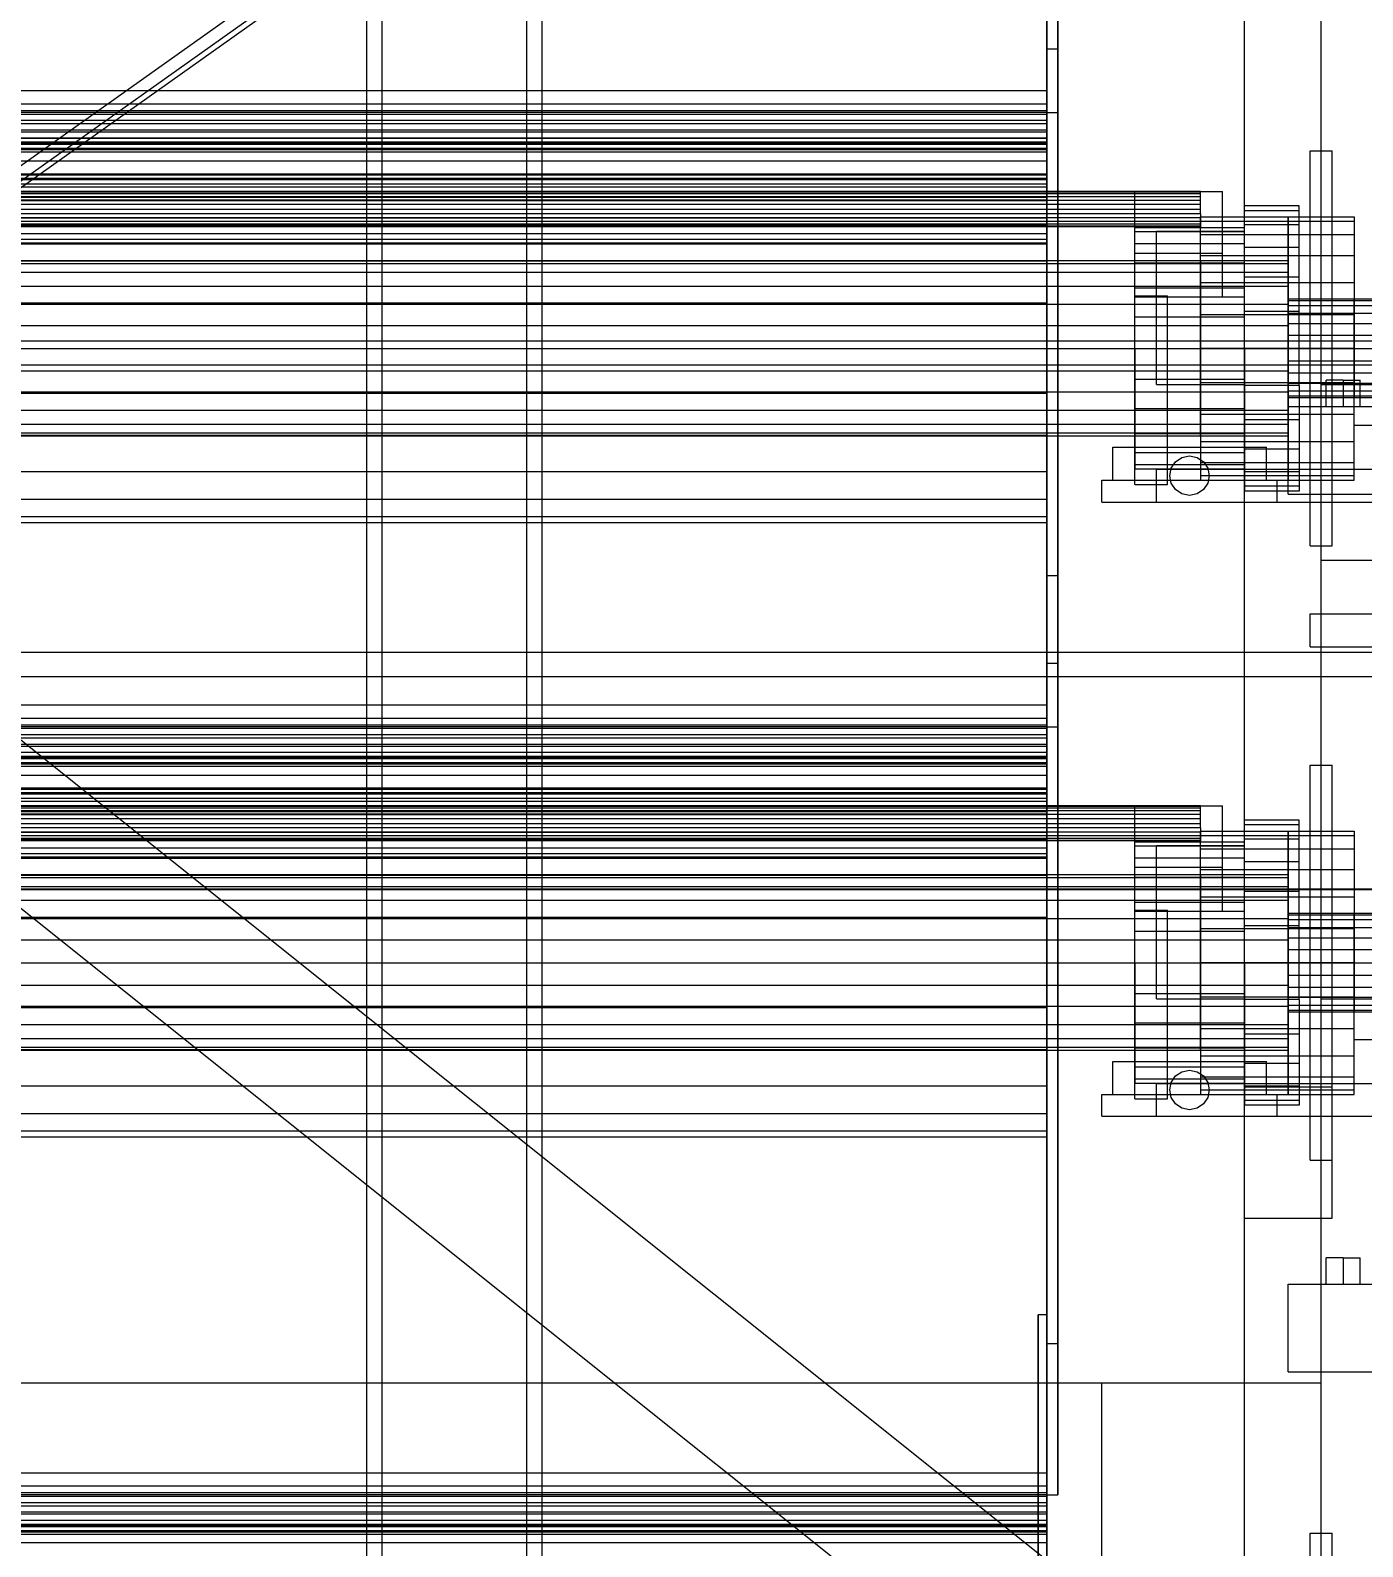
# Model space of a CAD drawing. Header units: millimetres. Extents: x -2500 to 58855, y -53268 to 6837.
# Drawn here: x 787 to 1394, y -34900 to -34208 of the extents above; entities that cross this region are included whole.
import ezdxf

# ---------------------------------------------------------------- set-up
doc = ezdxf.new("R2010")
doc.units = ezdxf.units.MM
for name, color, linetype, lineweight in [('COTAS_O', 1, 'Continuous', 0), ('COTAS_R', 1, 'Continuous', 0), ('frontal_C01', 7, 'Continuous', 0), ('frontal_secador', 7, 'Continuous', 0), ('frontal_tolva', 7, 'Continuous', 0)]:
    doc.layers.add(name, color=color, linetype=linetype, lineweight=lineweight)
doc.dimstyles.new('R19_100', dxfattribs={"dimtxt": 250, "dimasz": 150, "dimexe": 150, "dimexo": 80, "dimgap": 100, "dimtad": 1, "dimtih": 1, "dimtoh": 1, "dimdsep": 46, "dimcen": 0.09, "dimadec": 0, "dimazin": 0, "dimtfac": 1, "dimtdec": 4, "dimtofl": 0, "dimtmove": 0, "dimatfit": 3, "dimfxl": 1, "dimtolj": 1, "dimtzin": 0, "dimarcsym": 0})

# ---------------------------------------------------------------- blocks, each defined once
blk = doc.blocks.new('*D37')
at = {"layer": 'COTAS_R', "color": 0, "lineweight": -2, "transparency": 16777216}
for p, q in [((-1750, -35420), (-1750, -34450)), ((2600, -35420), (2600, -34450)), ((-1600, -34600), (2450, -34600))]:
    blk.add_line(p, q, dxfattribs=at)
at = {"layer": 'COTAS_R', "color": 0, "transparency": 16777216}
for points in [[(-1600, -34575), (-1600, -34625), (-1750, -34600)], [(2450, -34575), (2450, -34625), (2600, -34600)]]:
    blk.add_solid(points, dxfattribs=at)
at = {"layer": 'Defpoints', "color": 0, "transparency": 16777216}
for p in [(2600, -34600), (-1750, -35500), (2600, -35500)]:
    blk.add_point(p, dxfattribs=at)
blk = doc.blocks.new('*D39')
at = {"layer": 'COTAS_O', "color": 0, "lineweight": -2, "transparency": 16777216}
for p, q in [((-1725, -34320), (-1725, -33550)), ((1725, -34320), (1725, -33550)), ((-1575, -33700), (1575, -33700))]:
    blk.add_line(p, q, dxfattribs=at)
at = {"layer": 'COTAS_O', "color": 0, "transparency": 16777216}
for points in [[(-1575, -33675), (-1575, -33725), (-1725, -33700)], [(1575, -33675), (1575, -33725), (1725, -33700)]]:
    blk.add_solid(points, dxfattribs=at)
at = {"layer": 'Defpoints', "color": 0, "transparency": 16777216}
for p in [(1725, -33700), (-1725, -34400), (1725, -34400)]:
    blk.add_point(p, dxfattribs=at)

msp = doc.modelspace()

# ---------------------------------------------------------------- linework, layer by layer
at = {"layer": 'frontal_C01'}
for p, q in [((940, -35975), (940, -33288.062)), ((947, -35975), (947, -33288.062)), ((1013, -35975), (1013, -33288.062)), ((1020, -35975), (1020, -33288.062))]:
    msp.add_line(p, q, dxfattribs=at)
at = {"layer": 'frontal_secador'}
for p, q in [((1375, -35335), (1375, -33065)), ((1375, -34825), (1375, -33065)), ((1375, -34650), (1375, -33065)), ((1340, -35350), (1340, -33100)), ((1250, -34236), (1250, -33996)), ((1250, -34242), (1250, -34002)), ((1250, -34006), (1250, -34246)), ((1255, -34246), (1255, -34006)), ((1250, -34246), (1250, -34177)), ((1255, -34177), (1255, -34246)), ((1250, -34457), (1250, -34217)), ((1250, -34217), (1250, -34286)), ((1250, -34217), (1255, -34217)), ((1255, -34217), (1255, -34457)), ((1255, -34286), (1255, -34217)), ((-1250, -34236), (1250, -34236)), ((1250, -34236), (1250, -34242)), ((-1250, -34242), (1250, -34242)), ((-1250, -34245), (1250, -34245)), ((1250, -34246), (-1250, -34246)), ((-1250, -34246.659), (1250, -34246.659)), ((1250, -34242), (1250, -34246)), ((1250, -34246.659), (1250, -34242)), ((1250, -34242), (1250, -34245)), ((1250, -34245), (1250, -34249.659)), ((1250, -34246), (1255, -34246)), ((1250, -34246.659), (1250, -34249.659)), ((1250, -34251), (1250, -34246.659)), ((1250, -34249.659), (-1250, -34249.659)), ((-1250, -34251), (1250, -34251)), ((1250, -34254), (-1250, -34254)), ((-1250, -34254.728), (1250, -34254.728)), ((1250, -34249.659), (1250, -34254)), ((1250, -34251), (1250, -34254)), ((1250, -34254.728), (1250, -34251)), ((1250, -34254), (1250, -34257.728)), ((1250, -34254.728), (1250, -34257.728)), ((1250, -34257.588), (1250, -34254.728)), ((-1250, -34257.588), (1250, -34257.588)), ((1250, -34257.728), (-1250, -34257.728)), ((-1250, -34259.387), (1250, -34259.387)), ((-1250, -34260), (1250, -34260)), ((1250, -34260.588), (-1250, -34260.588)), ((1250, -34257.588), (1250, -34260.588)), ((1250, -34259.387), (1250, -34257.588)), ((1250, -34257.728), (1250, -34260.588)), ((1250, -34259.387), (1250, -34262.387)), ((1250, -34260), (1250, -34259.387)), ((1250, -34260), (1250, -34263)), ((1250, -34260.588), (1250, -34262.387)), ((1250, -34262.387), (-1250, -34262.387)), ((1250, -34263), (-1250, -34263)), ((1250, -34264), (-1250, -34264)), ((-1250, -34268), (1250, -34268)), ((1250, -34262.387), (1250, -34263)), ((1250, -34276), (1250, -34264)), ((1250, -34264), (1250, -34268)), ((1250, -34268), (1250, -34280)), ((1370, -34263.5), (1380, -34263.5)), ((1370, -34443.5), (1370, -34263.5)), ((1380, -34443.5), (1380, -34263.5)), ((1250, -34274), (-1250, -34274)), ((1250, -34274.545), (-1250, -34274.545)), ((1250, -34276.709), (1250, -34274)), ((1250, -34274.545), (1250, -34274)), ((1250, -34276.144), (1250, -34274.545)), ((1320, -34282), (-1320, -34282)), ((1320, -34282.273), (-1320, -34282.273)), ((1250, -34276), (-1250, -34276)), ((1250, -34276.144), (-1250, -34276.144)), ((1250, -34276.709), (-1250, -34276.709)), ((1250, -34278.686), (-1250, -34278.686)), ((1250, -34280), (-1250, -34280)), ((1250, -34282), (-1250, -34282)), ((1250, -34516), (1250, -34276)), ((1250, -34276), (1250, -34282)), ((1250, -34276), (1250, -34280)), ((1250, -34278.686), (1250, -34276.144)), ((1250, -34284.651), (1250, -34276.709)), ((1250, -34282), (1250, -34278.686)), ((1250, -34285.859), (1250, -34282)), ((1250, -34522), (1250, -34282)), ((1250, -34282), (1250, -34286)), ((1290, -34282), (1330, -34282)), ((1290, -34310), (1290, -34282)), ((1320, -34282.273), (1320, -34282)), ((1320, -34283.072), (1320, -34282.273)), ((1330, -34310), (1330, -34282)), ((1320, -34283.072), (-1320, -34283.072)), ((1320, -34284.343), (-1320, -34284.343)), ((1320, -34286), (-1320, -34286)), ((1320, -34287.929), (-1320, -34287.929)), ((1250, -34284.651), (-1250, -34284.651)), ((1250, -34285.859), (-1250, -34285.859)), ((-1250, -34286), (1250, -34286)), ((1250, -34297.285), (1250, -34284.651)), ((1250, -34290), (1250, -34285.859)), ((1250, -34286), (1250, -34526)), ((1255, -34286), (1250, -34286)), ((1255, -34526), (1255, -34286)), ((1320, -34284.343), (1320, -34283.072)), ((1320, -34286), (1320, -34284.343)), ((1320, -34287.929), (1320, -34286)), ((1320, -34290), (1320, -34287.929)), ((1340, -34290.715), (1340, -34288.5)), ((1365, -34288.5), (1340, -34288.5)), ((1365, -34290.715), (1365, -34288.5)), ((-1320, -34290), (1320, -34290)), ((1320, -34292.071), (-1320, -34292.071)), ((1320, -34294), (-1320, -34294)), ((1320, -34295.657), (-1320, -34295.657)), ((-1250, -34290), (1250, -34290)), ((1250, -34294.141), (-1250, -34294.141)), ((1250, -34294.141), (1250, -34290)), ((1250, -34294.141), (1250, -34298)), ((1320, -34292.071), (1320, -34290)), ((1320, -34292.071), (1320, -34294)), ((1320, -34295.544), (1320, -34293.5)), ((1320, -34293.5), (1360, -34293.5)), ((1320, -34313.5), (1320, -34293.5)), ((1320, -34294), (1320, -34295.657)), ((1320, -34301.538), (1320, -34295.544)), ((1320, -34295.544), (1360, -34295.544)), ((1320, -34314.863), (1320, -34295.544)), ((1320, -34295.657), (1320, -34296.928)), ((1340, -34297.208), (1340, -34290.715)), ((1365, -34290.715), (1340, -34290.715)), ((1360, -34293.5), (1360, -34295.544)), ((1360, -34293.5), (1360, -34313.5)), ((1360, -34293.5), (1390, -34293.5)), ((1360, -34331), (1360, -34293.5)), ((1360, -34295.544), (1360, -34301.538)), ((1360, -34295.544), (1360, -34314.863)), ((1360, -34295.544), (1390, -34295.544)), ((1360, -34331.767), (1360, -34295.544)), ((1365, -34297.208), (1365, -34290.715)), ((1390, -34293.5), (1390, -34295.544)), ((1390, -34293.5), (1390, -34331)), ((1390, -34295.544), (1390, -34301.538)), ((1390, -34295.544), (1390, -34331.767)), ((1320, -34296.928), (-1320, -34296.928)), ((1320, -34297.727), (-1320, -34297.727)), ((1320, -34298), (-1320, -34298)), ((1250, -34297.285), (-1250, -34297.285)), ((1250, -34298), (-1250, -34298)), ((1250, -34301.314), (-1250, -34301.314)), ((1250, -34313.75), (1250, -34297.285)), ((1250, -34298), (1250, -34301.314)), ((1250, -34301.314), (1250, -34303.856)), ((1290, -34300.374), (1290, -34298.5)), ((1340, -34298.5), (1290, -34298.5)), ((1290, -34305.869), (1290, -34300.374)), ((1340, -34300.374), (1290, -34300.374)), ((1300, -34300), (1340, -34300)), ((1300, -34330), (1300, -34300)), ((1320, -34296.928), (1320, -34297.727)), ((1320, -34297.727), (1320, -34298)), ((1320, -34311.074), (1320, -34301.538)), ((1320, -34301.538), (1360, -34301.538)), ((1320, -34318.859), (1320, -34301.538)), ((1340, -34307.538), (1340, -34297.208)), ((1365, -34297.208), (1340, -34297.208)), ((1340, -34300.374), (1340, -34298.5)), ((1340, -34330), (1340, -34300)), ((1340, -34305.869), (1340, -34300.374)), ((1360, -34301.538), (1360, -34311.074)), ((1360, -34301.538), (1360, -34318.859)), ((1360, -34301.538), (1390, -34301.538)), ((1360, -34334.014), (1360, -34301.538)), ((1365, -34307.538), (1365, -34297.208)), ((1390, -34301.538), (1390, -34311.074)), ((1390, -34301.538), (1390, -34334.014)), ((1250, -34303.856), (-1250, -34303.856)), ((1250, -34305.455), (-1250, -34305.455)), ((1250, -34306), (-1250, -34306)), ((1250, -34303.856), (1250, -34305.455)), ((1250, -34305.455), (1250, -34306)), ((1290, -34314.609), (1290, -34305.869)), ((1340, -34305.869), (1290, -34305.869)), ((1290, -34310), (1330, -34310)), ((1290, -34330), (1290, -34310)), ((1330, -34330), (1330, -34310)), ((1340, -34314.609), (1340, -34305.869)), ((1340, -34321), (1340, -34307.538)), ((1365, -34307.538), (1340, -34307.538)), ((1365, -34321), (1365, -34307.538)), ((1360, -34313.5), (-1360, -34313.5)), ((1360, -34314.863), (-1360, -34314.863)), ((1250, -34313.75), (-1250, -34313.75)), ((1250, -34332.924), (1250, -34313.75)), ((1290, -34326), (1290, -34314.609)), ((1340, -34314.609), (1290, -34314.609)), ((1320, -34323.5), (1320, -34311.074)), ((1320, -34311.074), (1360, -34311.074)), ((1320, -34325.216), (1320, -34311.074)), ((1320, -34313.5), (1320, -34314.863)), ((1360, -34313.5), (1320, -34313.5)), ((1320, -34314.863), (1320, -34318.859)), ((1360, -34314.863), (1320, -34314.863)), ((1340, -34326), (1340, -34314.609)), ((1360, -34311.074), (1360, -34323.5)), ((1360, -34311.074), (1360, -34325.216)), ((1360, -34311.074), (1390, -34311.074)), ((1360, -34337.59), (1360, -34311.074)), ((1360, -34314.863), (1360, -34313.5)), ((1360, -34318.859), (1360, -34314.863)), ((1390, -34311.074), (1390, -34323.5)), ((1390, -34311.074), (1390, -34337.59)), ((1360, -34318.859), (-1360, -34318.859)), ((1320, -34318.859), (1320, -34325.216)), ((1360, -34318.859), (1320, -34318.859)), ((1320, -34337.971), (1320, -34323.5)), ((1320, -34323.5), (1360, -34323.5)), ((1320, -34333.5), (1320, -34323.5)), ((1340, -34336.677), (1340, -34321)), ((1365, -34321), (1340, -34321)), ((1360, -34325.216), (1360, -34318.859)), ((1360, -34323.5), (1360, -34337.971)), ((1360, -34323.5), (1360, -34333.5)), ((1360, -34323.5), (1390, -34323.5)), ((1360, -34342.25), (1360, -34323.5)), ((1365, -34336.677), (1365, -34321)), ((1390, -34323.5), (1390, -34337.971)), ((1390, -34323.5), (1390, -34342.25)), ((1360, -34325.216), (-1360, -34325.216)), ((1290, -34339.265), (1290, -34326)), ((1340, -34326), (1290, -34326)), ((1290, -34329.5), (1305, -34329.5)), ((1290, -34415.5), (1290, -34329.5)), ((1290, -34330), (1330, -34330)), ((1300, -34330), (1340, -34330)), ((1300, -34370), (1300, -34330)), ((1305, -34415.5), (1305, -34329.5)), ((1320, -34325.216), (1320, -34333.5)), ((1360, -34325.216), (1320, -34325.216)), ((1340, -34339.265), (1340, -34326)), ((1340, -34370), (1340, -34330)), ((1360, -34333.5), (1360, -34325.216)), ((1360, -34333.5), (-1360, -34333.5)), ((1250, -34332.924), (-1250, -34332.924)), ((1250, -34353.5), (1250, -34332.924)), ((1320, -34333.5), (1320, -34343.147)), ((1360, -34333.5), (1320, -34333.5)), ((1340, -34353.5), (1340, -34336.677)), ((1365, -34336.677), (1340, -34336.677)), ((1360, -34331.767), (1360, -34331)), ((1620, -34331), (1360, -34331)), ((1390, -34331), (1360, -34331)), ((1360, -34334.014), (1360, -34331.767)), ((1620, -34331.767), (1360, -34331.767)), ((1390, -34331.767), (1360, -34331.767)), ((1360, -34343.147), (1360, -34333.5)), ((1360, -34337.59), (1360, -34334.014)), ((1620, -34334.014), (1360, -34334.014)), ((1390, -34334.014), (1360, -34334.014)), ((1360, -34342.25), (1360, -34337.59)), ((1620, -34337.59), (1360, -34337.59)), ((1390, -34337.59), (1360, -34337.59)), ((1365, -34353.5), (1365, -34336.677)), ((1390, -34331.767), (1390, -34331)), ((1390, -34334.014), (1390, -34331.767)), ((1390, -34337.59), (1390, -34334.014)), ((1390, -34342.25), (1390, -34337.59)), ((1360, -34343.147), (-1360, -34343.147)), ((1290, -34353.5), (1290, -34339.265)), ((1340, -34339.265), (1290, -34339.265)), ((1320, -34353.5), (1320, -34337.971)), ((1320, -34337.971), (1360, -34337.971)), ((1320, -34343.147), (1320, -34337.971)), ((1320, -34343.147), (1320, -34353.5)), ((1360, -34343.147), (1320, -34343.147)), ((1340, -34353.5), (1340, -34339.265)), ((1360, -34337.971), (1360, -34353.5)), ((1360, -34337.971), (1360, -34343.147)), ((1360, -34337.971), (1390, -34337.971)), ((1360, -34347.677), (1360, -34337.971)), ((1360, -34347.677), (1360, -34342.25)), ((1620, -34342.25), (1360, -34342.25)), ((1390, -34342.25), (1360, -34342.25)), ((1360, -34353.5), (1360, -34343.147)), ((1390, -34337.971), (1390, -34353.5)), ((1390, -34337.971), (1390, -34347.677)), ((1390, -34347.677), (1390, -34342.25)), ((1360, -34353.5), (1360, -34347.677)), ((1620, -34347.677), (1360, -34347.677)), ((1390, -34347.677), (1360, -34347.677)), ((1390, -34353.5), (1390, -34347.677)), ((-1360, -34353.5), (1360, -34353.5)), ((-1250, -34353.5), (1250, -34353.5)), ((1250, -34374.076), (1250, -34353.5)), ((1290, -34353.5), (1290, -34367.735)), ((1290, -34353.5), (1340, -34353.5)), ((1360, -34353.5), (1320, -34353.5)), ((1320, -34353.5), (1320, -34369.029)), ((1320, -34363.853), (1320, -34353.5)), ((1340, -34367.735), (1340, -34353.5)), ((1340, -34353.5), (1340, -34370.323)), ((1340, -34353.5), (1365, -34353.5)), ((1360, -34363.853), (1360, -34353.5)), ((1360, -34353.5), (1360, -34359.323)), ((1360, -34353.5), (1620, -34353.5)), ((1360, -34369.029), (1360, -34353.5)), ((1390, -34353.5), (1360, -34353.5)), ((1365, -34370.323), (1365, -34353.5)), ((1390, -34369.029), (1390, -34353.5)), ((1390, -34353.5), (1390, -34359.323)), ((1360, -34363.853), (-1360, -34363.853)), ((1360, -34363.853), (1320, -34363.853)), ((1320, -34363.853), (1320, -34369.029)), ((1320, -34373.5), (1320, -34363.853)), ((1360, -34359.323), (1360, -34364.75)), ((1620, -34359.323), (1360, -34359.323)), ((1390, -34359.323), (1360, -34359.323)), ((1360, -34359.323), (1360, -34369.029)), ((1360, -34363.853), (1360, -34373.5)), ((1360, -34369.029), (1360, -34363.853)), ((1360, -34364.75), (1360, -34369.41)), ((1620, -34364.75), (1360, -34364.75)), ((1390, -34364.75), (1360, -34364.75)), ((1360, -34364.75), (1360, -34383.5)), ((1390, -34369.029), (1390, -34359.323)), ((1390, -34359.323), (1390, -34364.75)), ((1390, -34383.5), (1390, -34364.75)), ((1390, -34364.75), (1390, -34369.41)), ((1290, -34367.735), (1290, -34381)), ((1340, -34367.735), (1290, -34367.735)), ((1300, -34370), (1340, -34370)), ((1320, -34369.029), (1360, -34369.029)), ((1320, -34369.029), (1320, -34383.5)), ((1340, -34367.735), (1340, -34381)), ((1340, -34370.323), (1340, -34386)), ((1365, -34370.323), (1340, -34370.323)), ((1360, -34383.5), (1360, -34369.029)), ((1360, -34369.029), (1390, -34369.029)), ((1360, -34369.41), (1360, -34372.986)), ((1620, -34369.41), (1360, -34369.41)), ((1390, -34369.41), (1360, -34369.41)), ((1360, -34369.41), (1360, -34395.926)), ((1365, -34370.323), (1365, -34386)), ((1375, -34370), (1430, -34370)), ((1375, -34450), (1375, -34370)), ((1385, -34368), (1377.206, -34368)), ((1377.206, -34380), (1377.206, -34368)), ((1385, -34368), (1392.794, -34368)), ((1385, -34368), (1385, -34380)), ((1390, -34383.5), (1390, -34369.029)), ((1390, -34395.926), (1390, -34369.41)), ((1390, -34369.41), (1390, -34372.986)), ((1392.794, -34380), (1392.794, -34368)), ((1360, -34373.5), (-1360, -34373.5)), ((1250, -34374.076), (-1250, -34374.076)), ((1250, -34374.076), (1250, -34393.25)), ((1360, -34373.5), (1320, -34373.5)), ((1320, -34373.5), (1320, -34383.5)), ((1320, -34381.784), (1320, -34373.5)), ((1360, -34372.986), (1360, -34375.233)), ((1620, -34372.986), (1360, -34372.986)), ((1390, -34372.986), (1360, -34372.986)), ((1360, -34372.986), (1360, -34405.462)), ((1360, -34373.5), (1360, -34381.784)), ((1360, -34383.5), (1360, -34373.5)), ((1360, -34375.233), (1360, -34376)), ((1620, -34375.233), (1360, -34375.233)), ((1390, -34375.233), (1360, -34375.233)), ((1360, -34375.233), (1360, -34411.456)), ((1620, -34376), (1360, -34376)), ((1390, -34376), (1360, -34376)), ((1360, -34376), (1360, -34413.5)), ((1390, -34405.462), (1390, -34372.986)), ((1390, -34372.986), (1390, -34375.233)), ((1390, -34411.456), (1390, -34375.233)), ((1390, -34375.233), (1390, -34376)), ((1390, -34413.5), (1390, -34376)), ((1360, -34381.784), (-1360, -34381.784)), ((1290, -34381), (1290, -34392.391)), ((1340, -34381), (1290, -34381)), ((1360, -34381.784), (1320, -34381.784)), ((1320, -34381.784), (1320, -34395.926)), ((1320, -34388.141), (1320, -34381.784)), ((1320, -34383.5), (1360, -34383.5)), ((1320, -34383.5), (1320, -34395.926)), ((1340, -34381), (1340, -34392.391)), ((1340, -34386), (1340, -34399.462)), ((1365, -34386), (1340, -34386)), ((1360, -34380), (1410, -34380)), ((1360, -34420), (1360, -34380)), ((1360, -34381.784), (1360, -34388.141)), ((1360, -34395.926), (1360, -34381.784)), ((1360, -34395.926), (1360, -34383.5)), ((1360, -34383.5), (1390, -34383.5)), ((1365, -34386), (1365, -34399.462)), ((1377.206, -34380), (1385, -34380)), ((1385, -34380), (1392.794, -34380)), ((1390, -34395.926), (1390, -34383.5)), ((1360, -34388.141), (-1360, -34388.141)), ((1360, -34392.137), (-1360, -34392.137)), ((1290, -34392.391), (1290, -34401.131)), ((1340, -34392.391), (1290, -34392.391)), ((1360, -34388.141), (1320, -34388.141)), ((1320, -34388.141), (1320, -34405.462)), ((1320, -34392.137), (1320, -34388.141)), ((1360, -34392.137), (1320, -34392.137)), ((1320, -34392.137), (1320, -34411.456)), ((1320, -34393.5), (1320, -34392.137)), ((1340, -34392.391), (1340, -34401.131)), ((1360, -34388.141), (1360, -34392.137)), ((1360, -34405.462), (1360, -34388.141)), ((1360, -34392.137), (1360, -34393.5)), ((1360, -34411.456), (1360, -34392.137)), ((1390, -34388.5), (1440, -34388.5)), ((1390, -34408.5), (1390, -34388.5)), ((1360, -34393.5), (-1360, -34393.5)), ((1250, -34393.25), (-1250, -34393.25)), ((1250, -34393.25), (1250, -34409.715)), ((1280, -34398.5), (1350, -34398.5)), ((1280, -34413.5), (1280, -34398.5)), ((1360, -34393.5), (1320, -34393.5)), ((1320, -34393.5), (1320, -34413.5)), ((1320, -34395.926), (1360, -34395.926)), ((1320, -34395.926), (1320, -34405.462)), ((1340, -34399.462), (1340, -34409.792)), ((1365, -34399.462), (1340, -34399.462)), ((1350, -34413.5), (1350, -34398.5)), ((1360, -34413.5), (1360, -34393.5)), ((1360, -34405.462), (1360, -34395.926)), ((1360, -34395.926), (1390, -34395.926)), ((1365, -34399.462), (1365, -34409.792)), ((1390, -34405.462), (1390, -34395.926)), ((1290, -34401.131), (1290, -34406.626)), ((1340, -34401.131), (1290, -34401.131)), ((1290, -34406.626), (1290, -34408.5)), ((1340, -34406.626), (1290, -34406.626)), ((1306.685, -34408.056), (1308.636, -34405.136)), ((1308.636, -34405.136), (1311.556, -34403.185)), ((1311.556, -34403.185), (1315, -34402.5)), ((1315, -34402.5), (1318.444, -34403.185)), ((1318.444, -34403.185), (1321.364, -34405.136)), ((1320, -34405.462), (1360, -34405.462)), ((1320, -34405.462), (1320, -34411.456)), ((1321.364, -34405.136), (1323.315, -34408.056)), ((1340, -34401.131), (1340, -34406.626)), ((1340, -34406.626), (1340, -34408.5)), ((1360, -34411.456), (1360, -34405.462)), ((1360, -34405.462), (1390, -34405.462)), ((1390, -34411.456), (1390, -34405.462)), ((1250, -34409.715), (-1250, -34409.715)), ((1250, -34409.715), (1250, -34422.349)), ((1275, -34413.5), (1355, -34413.5)), ((1275, -34423.5), (1275, -34413.5)), ((1280, -34413.5), (1350, -34413.5)), ((1340, -34408.5), (1290, -34408.5)), ((1300, -34408.5), (1450, -34408.5)), ((1300, -34423.5), (1300, -34408.5)), ((1300, -34408.5), (1595, -34408.5)), ((1306, -34411.5), (1306.685, -34408.056)), ((1306.685, -34414.944), (1306, -34411.5)), ((1320, -34411.456), (1360, -34411.456)), ((1320, -34411.456), (1320, -34413.5)), ((1320, -34413.5), (1360, -34413.5)), ((1323.315, -34408.056), (1324, -34411.5)), ((1324, -34411.5), (1323.315, -34414.944)), ((1340, -34409.792), (1340, -34416.285)), ((1365, -34409.792), (1340, -34409.792)), ((1355, -34423.5), (1355, -34413.5)), ((1360, -34413.5), (1360, -34411.456)), ((1360, -34411.456), (1390, -34411.456)), ((1360, -34413.5), (1390, -34413.5)), ((1365, -34409.792), (1365, -34416.285)), ((1390, -34408.5), (1440, -34408.5)), ((1390, -34413.5), (1390, -34411.456)), ((1290, -34415.5), (1305, -34415.5)), ((1308.636, -34417.864), (1306.685, -34414.944)), ((1311.556, -34419.815), (1308.636, -34417.864)), ((1315, -34420.5), (1311.556, -34419.815)), ((1318.444, -34419.815), (1315, -34420.5)), ((1321.364, -34417.864), (1318.444, -34419.815)), ((1323.315, -34414.944), (1321.364, -34417.864)), ((1340, -34416.285), (1340, -34418.5)), ((1365, -34416.285), (1340, -34416.285)), ((1365, -34418.5), (1340, -34418.5)), ((1360, -34420), (1410, -34420)), ((1365, -34416.285), (1365, -34418.5)), ((1250, -34422.349), (-1250, -34422.349)), ((1250, -34422.349), (1250, -34430.291)), ((1275, -34423.5), (1355, -34423.5)), ((1300, -34423.5), (1450, -34423.5)), ((1300, -34423.5), (1595, -34423.5)), ((1250, -34430.291), (-1250, -34430.291)), ((1250, -34433), (-1250, -34433)), ((1250, -34430.291), (1250, -34433)), ((1370, -34443.5), (1380, -34443.5)), ((1375, -34450), (1430, -34450)), ((1250, -34526), (1250, -34457)), ((1250, -34457), (1255, -34457)), ((1255, -34457), (1255, -34526)), ((1370, -34474.495), (1430, -34474.495)), ((1370, -34489.495), (1370, -34474.495)), ((1370, -34489.495), (1430, -34489.495)), ((1250, -34807), (1250, -34497)), ((1250, -34497), (1250, -34566)), ((1250, -34497), (1255, -34497)), ((1255, -34497), (1255, -34807)), ((1255, -34566), (1255, -34497)), ((-1250, -34516), (1250, -34516)), ((1250, -34516), (1250, -34522)), ((-1250, -34522), (1250, -34522)), ((1250, -34522), (1250, -34526)), ((1250, -34526.659), (1250, -34522)), ((1250, -34522), (1250, -34525)), ((-1250, -34525), (1250, -34525)), ((1250, -34526), (-1250, -34526)), ((-1250, -34526.659), (1250, -34526.659)), ((1250, -34529.659), (-1250, -34529.659)), ((-1250, -34531), (1250, -34531)), ((1250, -34525), (1250, -34529.659)), ((1250, -34526), (1255, -34526)), ((1250, -34526.659), (1250, -34529.659)), ((1250, -34531), (1250, -34526.659)), ((1250, -34529.659), (1250, -34534)), ((1250, -34531), (1250, -34534)), ((1250, -34534.728), (1250, -34531)), ((1250, -34534), (-1250, -34534)), ((-1250, -34534.728), (1250, -34534.728)), ((-1250, -34537.588), (1250, -34537.588)), ((1250, -34537.728), (-1250, -34537.728)), ((1250, -34534), (1250, -34537.728)), ((1250, -34534.728), (1250, -34537.728)), ((1250, -34537.588), (1250, -34534.728)), ((1250, -34537.588), (1250, -34540.588)), ((1250, -34539.387), (1250, -34537.588)), ((1250, -34537.728), (1250, -34540.588)), ((-1250, -34539.387), (1250, -34539.387)), ((-1250, -34540), (1250, -34540)), ((1250, -34540.588), (-1250, -34540.588)), ((1250, -34542.387), (-1250, -34542.387)), ((1250, -34543), (-1250, -34543)), ((1250, -34544), (-1250, -34544)), ((1250, -34539.387), (1250, -34542.387)), ((1250, -34540), (1250, -34539.387)), ((1250, -34540), (1250, -34543)), ((1250, -34540.588), (1250, -34542.387)), ((1250, -34542.387), (1250, -34543)), ((1250, -34556), (1250, -34544)), ((1250, -34544), (1250, -34548)), ((1370, -34543.5), (1380, -34543.5)), ((1370, -34723.5), (1370, -34543.5)), ((1380, -34723.5), (1380, -34543.5)), ((-1250, -34548), (1250, -34548)), ((1250, -34548), (1250, -34560)), ((1250, -34554), (-1250, -34554)), ((1250, -34554.545), (-1250, -34554.545)), ((1250, -34556), (-1250, -34556)), ((1250, -34556.144), (-1250, -34556.144)), ((1250, -34556.709), (-1250, -34556.709)), ((1250, -34558.686), (-1250, -34558.686)), ((1250, -34556.709), (1250, -34554)), ((1250, -34554.545), (1250, -34554)), ((1250, -34556.144), (1250, -34554.545)), ((1250, -34866), (1250, -34556)), ((1250, -34556), (1250, -34562)), ((1250, -34556), (1250, -34560)), ((1250, -34558.686), (1250, -34556.144)), ((1250, -34564.651), (1250, -34556.709)), ((1250, -34562), (1250, -34558.686)), ((1320, -34562), (-1320, -34562)), ((1320, -34562.273), (-1320, -34562.273)), ((1320, -34563.072), (-1320, -34563.072)), ((1320, -34564.343), (-1320, -34564.343)), ((1250, -34560), (-1250, -34560)), ((1250, -34562), (-1250, -34562)), ((1250, -34564.651), (-1250, -34564.651)), ((1250, -34565.859), (1250, -34562)), ((1250, -34872), (1250, -34562)), ((1250, -34562), (1250, -34566)), ((1250, -34577.285), (1250, -34564.651)), ((1290, -34562), (1330, -34562)), ((1290, -34590), (1290, -34562)), ((1320, -34562.273), (1320, -34562)), ((1320, -34563.072), (1320, -34562.273)), ((1320, -34564.343), (1320, -34563.072)), ((1320, -34566), (1320, -34564.343)), ((1330, -34590), (1330, -34562)), ((1320, -34566), (-1320, -34566)), ((1320, -34567.929), (-1320, -34567.929)), ((-1320, -34570), (1320, -34570)), ((1320, -34572.071), (-1320, -34572.071)), ((1250, -34565.859), (-1250, -34565.859)), ((-1250, -34566), (1250, -34566)), ((-1250, -34570), (1250, -34570)), ((1250, -34570), (1250, -34565.859)), ((1250, -34566), (1250, -34876)), ((1255, -34566), (1250, -34566)), ((1250, -34574.141), (1250, -34570)), ((1255, -34876), (1255, -34566)), ((1320, -34567.929), (1320, -34566)), ((1320, -34570), (1320, -34567.929)), ((1320, -34572.071), (1320, -34570)), ((1320, -34572.071), (1320, -34574)), ((1340, -34570.715), (1340, -34568.5)), ((1365, -34568.5), (1340, -34568.5)), ((1340, -34577.208), (1340, -34570.715)), ((1365, -34570.715), (1340, -34570.715)), ((1365, -34570.715), (1365, -34568.5)), ((1365, -34577.208), (1365, -34570.715)), ((1320, -34574), (-1320, -34574)), ((1320, -34575.657), (-1320, -34575.657)), ((1320, -34576.928), (-1320, -34576.928)), ((1320, -34577.727), (-1320, -34577.727)), ((1320, -34578), (-1320, -34578)), ((1250, -34574.141), (-1250, -34574.141)), ((1250, -34577.285), (-1250, -34577.285)), ((1250, -34578), (-1250, -34578)), ((1250, -34574.141), (1250, -34578)), ((1250, -34593.75), (1250, -34577.285)), ((1250, -34578), (1250, -34581.314)), ((1290, -34580.374), (1290, -34578.5)), ((1340, -34578.5), (1290, -34578.5)), ((1320, -34575.544), (1320, -34573.5)), ((1320, -34573.5), (1360, -34573.5)), ((1320, -34593.5), (1320, -34573.5)), ((1320, -34574), (1320, -34575.657)), ((1320, -34581.538), (1320, -34575.544)), ((1320, -34575.544), (1360, -34575.544)), ((1320, -34594.863), (1320, -34575.544)), ((1320, -34575.657), (1320, -34576.928)), ((1320, -34576.928), (1320, -34577.727)), ((1320, -34577.727), (1320, -34578)), ((1340, -34587.538), (1340, -34577.208)), ((1365, -34577.208), (1340, -34577.208)), ((1340, -34580.374), (1340, -34578.5)), ((1360, -34573.5), (1360, -34575.544)), ((1360, -34573.5), (1360, -34593.5)), ((1360, -34573.5), (1390, -34573.5)), ((1360, -34611), (1360, -34573.5)), ((1360, -34575.544), (1360, -34581.538)), ((1360, -34575.544), (1360, -34594.863)), ((1360, -34575.544), (1390, -34575.544)), ((1360, -34611.767), (1360, -34575.544)), ((1365, -34587.538), (1365, -34577.208)), ((1390, -34573.5), (1390, -34575.544)), ((1390, -34573.5), (1390, -34611)), ((1390, -34575.544), (1390, -34581.538)), ((1390, -34575.544), (1390, -34611.767)), ((1250, -34581.314), (-1250, -34581.314)), ((1250, -34583.856), (-1250, -34583.856)), ((1250, -34585.455), (-1250, -34585.455)), ((1250, -34586), (-1250, -34586)), ((1250, -34581.314), (1250, -34583.856)), ((1250, -34583.856), (1250, -34585.455)), ((1250, -34585.455), (1250, -34586)), ((1290, -34585.869), (1290, -34580.374)), ((1340, -34580.374), (1290, -34580.374)), ((1290, -34594.609), (1290, -34585.869)), ((1340, -34585.869), (1290, -34585.869)), ((1300, -34580), (1340, -34580)), ((1300, -34610), (1300, -34580)), ((1320, -34591.074), (1320, -34581.538)), ((1320, -34581.538), (1360, -34581.538)), ((1320, -34598.859), (1320, -34581.538)), ((1340, -34610), (1340, -34580)), ((1340, -34585.869), (1340, -34580.374)), ((1340, -34594.609), (1340, -34585.869)), ((1360, -34581.538), (1360, -34591.074)), ((1360, -34581.538), (1360, -34598.859)), ((1360, -34581.538), (1390, -34581.538)), ((1360, -34614.014), (1360, -34581.538)), ((1390, -34581.538), (1390, -34591.074)), ((1390, -34581.538), (1390, -34614.014)), ((1290, -34590), (1330, -34590)), ((1290, -34610), (1290, -34590)), ((1320, -34603.5), (1320, -34591.074)), ((1320, -34591.074), (1360, -34591.074)), ((1320, -34605.216), (1320, -34591.074)), ((1330, -34610), (1330, -34590)), ((1340, -34601), (1340, -34587.538)), ((1365, -34587.538), (1340, -34587.538)), ((1360, -34591.074), (1360, -34603.5)), ((1360, -34591.074), (1360, -34605.216)), ((1360, -34591.074), (1390, -34591.074)), ((1360, -34617.59), (1360, -34591.074)), ((1365, -34601), (1365, -34587.538)), ((1390, -34591.074), (1390, -34603.5)), ((1390, -34591.074), (1390, -34617.59)), ((1360, -34593.5), (-1360, -34593.5)), ((1360, -34594.863), (-1360, -34594.863)), ((1360, -34598.859), (-1360, -34598.859)), ((1250, -34593.75), (-1250, -34593.75)), ((1250, -34612.924), (1250, -34593.75)), ((1290, -34606), (1290, -34594.609)), ((1340, -34594.609), (1290, -34594.609)), ((1320, -34593.5), (1320, -34594.863)), ((1360, -34593.5), (1320, -34593.5)), ((1320, -34594.863), (1320, -34598.859)), ((1360, -34594.863), (1320, -34594.863)), ((1320, -34598.859), (1320, -34605.216)), ((1360, -34598.859), (1320, -34598.859)), ((1340, -34606), (1340, -34594.609)), ((1360, -34594.863), (1360, -34593.5)), ((1360, -34598.859), (1360, -34594.863)), ((1360, -34605.216), (1360, -34598.859)), ((1360, -34605.216), (-1360, -34605.216)), ((1290, -34619.265), (1290, -34606)), ((1340, -34606), (1290, -34606)), ((1320, -34617.971), (1320, -34603.5)), ((1320, -34603.5), (1360, -34603.5)), ((1320, -34613.5), (1320, -34603.5)), ((1320, -34605.216), (1320, -34613.5)), ((1360, -34605.216), (1320, -34605.216)), ((1340, -34616.677), (1340, -34601)), ((1365, -34601), (1340, -34601)), ((1340, -34619.265), (1340, -34606)), ((1360, -34603.5), (1360, -34617.971)), ((1360, -34603.5), (1360, -34613.5)), ((1360, -34603.5), (1390, -34603.5)), ((1360, -34622.25), (1360, -34603.5)), ((1360, -34613.5), (1360, -34605.216)), ((1365, -34616.677), (1365, -34601)), ((1390, -34603.5), (1390, -34617.971)), ((1390, -34603.5), (1390, -34622.25)), ((1360, -34613.5), (-1360, -34613.5)), ((1250, -34612.924), (-1250, -34612.924)), ((1250, -34633.5), (1250, -34612.924)), ((1290, -34609.5), (1305, -34609.5)), ((1290, -34695.5), (1290, -34609.5)), ((1290, -34610), (1330, -34610)), ((1300, -34610), (1340, -34610)), ((1300, -34650), (1300, -34610)), ((1305, -34695.5), (1305, -34609.5)), ((1320, -34613.5), (1320, -34623.147)), ((1360, -34613.5), (1320, -34613.5)), ((1340, -34650), (1340, -34610)), ((1360, -34611.767), (1360, -34611)), ((1620, -34611), (1360, -34611)), ((1390, -34611), (1360, -34611)), ((1360, -34614.014), (1360, -34611.767)), ((1620, -34611.767), (1360, -34611.767)), ((1390, -34611.767), (1360, -34611.767)), ((1360, -34623.147), (1360, -34613.5)), ((1360, -34617.59), (1360, -34614.014)), ((1620, -34614.014), (1360, -34614.014)), ((1390, -34614.014), (1360, -34614.014)), ((1390, -34611.767), (1390, -34611)), ((1390, -34614.014), (1390, -34611.767)), ((1390, -34617.59), (1390, -34614.014)), ((1290, -34633.5), (1290, -34619.265)), ((1340, -34619.265), (1290, -34619.265)), ((1320, -34633.5), (1320, -34617.971)), ((1320, -34617.971), (1360, -34617.971)), ((1320, -34623.147), (1320, -34617.971)), ((1340, -34633.5), (1340, -34616.677)), ((1365, -34616.677), (1340, -34616.677)), ((1340, -34633.5), (1340, -34619.265)), ((1360, -34622.25), (1360, -34617.59)), ((1620, -34617.59), (1360, -34617.59)), ((1390, -34617.59), (1360, -34617.59)), ((1360, -34617.971), (1360, -34633.5)), ((1360, -34617.971), (1360, -34623.147)), ((1360, -34617.971), (1390, -34617.971)), ((1360, -34627.677), (1360, -34617.971)), ((1365, -34633.5), (1365, -34616.677)), ((1390, -34622.25), (1390, -34617.59)), ((1390, -34617.971), (1390, -34633.5)), ((1390, -34617.971), (1390, -34627.677)), ((1360, -34623.147), (-1360, -34623.147)), ((1320, -34623.147), (1320, -34633.5)), ((1360, -34623.147), (1320, -34623.147)), ((1360, -34627.677), (1360, -34622.25)), ((1620, -34622.25), (1360, -34622.25)), ((1390, -34622.25), (1360, -34622.25)), ((1360, -34633.5), (1360, -34623.147)), ((1360, -34633.5), (1360, -34627.677)), ((1620, -34627.677), (1360, -34627.677)), ((1390, -34627.677), (1360, -34627.677)), ((1390, -34627.677), (1390, -34622.25)), ((1390, -34633.5), (1390, -34627.677)), ((-1360, -34633.5), (1360, -34633.5)), ((-1250, -34633.5), (1250, -34633.5)), ((1250, -34654.076), (1250, -34633.5)), ((1290, -34633.5), (1290, -34647.735)), ((1290, -34633.5), (1340, -34633.5)), ((1360, -34633.5), (1320, -34633.5)), ((1320, -34633.5), (1320, -34649.029)), ((1320, -34643.853), (1320, -34633.5)), ((1340, -34647.735), (1340, -34633.5)), ((1340, -34633.5), (1340, -34650.323)), ((1340, -34633.5), (1365, -34633.5)), ((1360, -34643.853), (1360, -34633.5)), ((1360, -34633.5), (1360, -34639.323)), ((1360, -34633.5), (1620, -34633.5)), ((1360, -34649.029), (1360, -34633.5)), ((1390, -34633.5), (1360, -34633.5)), ((1365, -34650.323), (1365, -34633.5)), ((1390, -34649.029), (1390, -34633.5)), ((1390, -34633.5), (1390, -34639.323)), ((1360, -34639.323), (1360, -34644.75)), ((1620, -34639.323), (1360, -34639.323)), ((1390, -34639.323), (1360, -34639.323)), ((1360, -34639.323), (1360, -34649.029)), ((1390, -34649.029), (1390, -34639.323)), ((1390, -34639.323), (1390, -34644.75)), ((1360, -34643.853), (-1360, -34643.853)), ((1290, -34647.735), (1290, -34661)), ((1340, -34647.735), (1290, -34647.735)), ((1360, -34643.853), (1320, -34643.853)), ((1320, -34643.853), (1320, -34649.029)), ((1320, -34653.5), (1320, -34643.853)), ((1340, -34647.735), (1340, -34661)), ((1360, -34643.853), (1360, -34653.5)), ((1360, -34649.029), (1360, -34643.853)), ((1360, -34644.75), (1360, -34649.41)), ((1620, -34644.75), (1360, -34644.75)), ((1390, -34644.75), (1360, -34644.75)), ((1360, -34644.75), (1360, -34663.5)), ((1390, -34663.5), (1390, -34644.75)), ((1390, -34644.75), (1390, -34649.41)), ((1360, -34653.5), (-1360, -34653.5)), ((1250, -34654.076), (-1250, -34654.076)), ((1250, -34654.076), (1250, -34673.25)), ((1300, -34650), (1340, -34650)), ((1320, -34649.029), (1360, -34649.029)), ((1320, -34649.029), (1320, -34663.5)), ((1360, -34653.5), (1320, -34653.5)), ((1320, -34653.5), (1320, -34663.5)), ((1320, -34661.784), (1320, -34653.5)), ((1340, -34650.323), (1340, -34666)), ((1365, -34650.323), (1340, -34650.323)), ((1360, -34663.5), (1360, -34649.029)), ((1360, -34649.029), (1390, -34649.029)), ((1360, -34649.41), (1360, -34652.986)), ((1620, -34649.41), (1360, -34649.41)), ((1390, -34649.41), (1360, -34649.41)), ((1360, -34649.41), (1360, -34675.926)), ((1360, -34652.986), (1360, -34655.233)), ((1620, -34652.986), (1360, -34652.986)), ((1390, -34652.986), (1360, -34652.986)), ((1360, -34652.986), (1360, -34685.462)), ((1360, -34653.5), (1360, -34661.784)), ((1360, -34663.5), (1360, -34653.5)), ((1360, -34655.233), (1360, -34656)), ((1620, -34655.233), (1360, -34655.233)), ((1390, -34655.233), (1360, -34655.233)), ((1360, -34655.233), (1360, -34691.456)), ((1365, -34650.323), (1365, -34666)), ((1375, -34650), (1400, -34650)), ((1390, -34663.5), (1390, -34649.029)), ((1390, -34675.926), (1390, -34649.41)), ((1390, -34649.41), (1390, -34652.986)), ((1390, -34685.462), (1390, -34652.986)), ((1390, -34652.986), (1390, -34655.233)), ((1390, -34691.456), (1390, -34655.233)), ((1390, -34655.233), (1390, -34656)), ((1360, -34661.784), (-1360, -34661.784)), ((1290, -34661), (1290, -34672.391)), ((1340, -34661), (1290, -34661)), ((1360, -34661.784), (1320, -34661.784)), ((1320, -34661.784), (1320, -34675.926)), ((1320, -34668.141), (1320, -34661.784)), ((1340, -34661), (1340, -34672.391)), ((1620, -34656), (1360, -34656)), ((1390, -34656), (1360, -34656)), ((1360, -34656), (1360, -34693.5)), ((1360, -34661.784), (1360, -34668.141)), ((1360, -34675.926), (1360, -34661.784)), ((1390, -34693.5), (1390, -34656)), ((1360, -34668.141), (-1360, -34668.141)), ((1320, -34663.5), (1360, -34663.5)), ((1320, -34663.5), (1320, -34675.926)), ((1360, -34668.141), (1320, -34668.141)), ((1320, -34668.141), (1320, -34685.462)), ((1320, -34672.137), (1320, -34668.141)), ((1340, -34666), (1340, -34679.462)), ((1365, -34666), (1340, -34666)), ((1360, -34675.926), (1360, -34663.5)), ((1360, -34663.5), (1390, -34663.5)), ((1360, -34668.141), (1360, -34672.137)), ((1360, -34685.462), (1360, -34668.141)), ((1365, -34666), (1365, -34679.462)), ((1390, -34675.926), (1390, -34663.5)), ((1390, -34668.5), (1440, -34668.5)), ((1390, -34688.5), (1390, -34668.5)), ((1360, -34672.137), (-1360, -34672.137)), ((1360, -34673.5), (-1360, -34673.5)), ((1250, -34673.25), (-1250, -34673.25)), ((1250, -34673.25), (1250, -34689.715)), ((1290, -34672.391), (1290, -34681.131)), ((1340, -34672.391), (1290, -34672.391)), ((1360, -34672.137), (1320, -34672.137)), ((1320, -34672.137), (1320, -34691.456)), ((1320, -34673.5), (1320, -34672.137)), ((1360, -34673.5), (1320, -34673.5)), ((1320, -34673.5), (1320, -34693.5)), ((1320, -34675.926), (1360, -34675.926)), ((1320, -34675.926), (1320, -34685.462)), ((1340, -34672.391), (1340, -34681.131)), ((1360, -34672.137), (1360, -34673.5)), ((1360, -34691.456), (1360, -34672.137)), ((1360, -34693.5), (1360, -34673.5)), ((1360, -34685.462), (1360, -34675.926)), ((1360, -34675.926), (1390, -34675.926)), ((1390, -34685.462), (1390, -34675.926)), ((1280, -34678.5), (1350, -34678.5)), ((1280, -34693.5), (1280, -34678.5)), ((1290, -34681.131), (1290, -34686.626)), ((1340, -34681.131), (1290, -34681.131)), ((1308.636, -34685.136), (1311.556, -34683.185)), ((1311.556, -34683.185), (1315, -34682.5)), ((1315, -34682.5), (1318.444, -34683.185)), ((1318.444, -34683.185), (1321.364, -34685.136)), ((1340, -34679.462), (1340, -34689.792)), ((1365, -34679.462), (1340, -34679.462)), ((1340, -34681.131), (1340, -34686.626)), ((1350, -34693.5), (1350, -34678.5)), ((1365, -34679.462), (1365, -34689.792)), ((1250, -34689.715), (-1250, -34689.715)), ((1250, -34689.715), (1250, -34702.349)), ((1290, -34686.626), (1290, -34688.5)), ((1340, -34686.626), (1290, -34686.626)), ((1340, -34688.5), (1290, -34688.5)), ((1300, -34688.5), (1450, -34688.5)), ((1300, -34703.5), (1300, -34688.5)), ((1300, -34688.5), (1595, -34688.5)), ((1306, -34691.5), (1306.685, -34688.056)), ((1306.685, -34688.056), (1308.636, -34685.136)), ((1320, -34685.462), (1360, -34685.462)), ((1320, -34685.462), (1320, -34691.456)), ((1321.364, -34685.136), (1323.315, -34688.056)), ((1323.315, -34688.056), (1324, -34691.5)), ((1340, -34686.626), (1340, -34688.5)), ((1340, -34689.792), (1340, -34696.285)), ((1365, -34689.792), (1340, -34689.792)), ((1340, -34690), (1380, -34690)), ((1340, -34750), (1340, -34690)), ((1360, -34691.456), (1360, -34685.462)), ((1360, -34685.462), (1390, -34685.462)), ((1365, -34689.792), (1365, -34696.285)), ((1380, -34750), (1380, -34690)), ((1390, -34691.456), (1390, -34685.462)), ((1390, -34688.5), (1440, -34688.5)), ((1275, -34693.5), (1355, -34693.5)), ((1275, -34703.5), (1275, -34693.5)), ((1280, -34693.5), (1350, -34693.5)), ((1290, -34695.5), (1305, -34695.5)), ((1306.685, -34694.944), (1306, -34691.5)), ((1308.636, -34697.864), (1306.685, -34694.944)), ((1320, -34691.456), (1360, -34691.456)), ((1320, -34691.456), (1320, -34693.5)), ((1320, -34693.5), (1360, -34693.5)), ((1323.315, -34694.944), (1321.364, -34697.864)), ((1324, -34691.5), (1323.315, -34694.944)), ((1340, -34696.285), (1340, -34698.5)), ((1365, -34696.285), (1340, -34696.285)), ((1355, -34703.5), (1355, -34693.5)), ((1360, -34693.5), (1360, -34691.456)), ((1360, -34691.456), (1390, -34691.456)), ((1360, -34693.5), (1390, -34693.5)), ((1365, -34696.285), (1365, -34698.5)), ((1390, -34693.5), (1390, -34691.456)), ((1250, -34702.349), (-1250, -34702.349)), ((1250, -34702.349), (1250, -34710.291)), ((1275, -34703.5), (1355, -34703.5)), ((1300, -34703.5), (1450, -34703.5)), ((1300, -34703.5), (1595, -34703.5)), ((1311.556, -34699.815), (1308.636, -34697.864)), ((1315, -34700.5), (1311.556, -34699.815)), ((1318.444, -34699.815), (1315, -34700.5)), ((1321.364, -34697.864), (1318.444, -34699.815)), ((1365, -34698.5), (1340, -34698.5)), ((1250, -34710.291), (-1250, -34710.291)), ((1250, -34710.291), (1250, -34713)), ((1250, -34713), (-1250, -34713)), ((1370, -34723.5), (1380, -34723.5)), ((1340, -34750), (1380, -34750)), ((1385, -34768), (1377.206, -34768)), ((1377.206, -34780), (1377.206, -34768)), ((1385, -34768), (1392.794, -34768)), ((1385, -34768), (1385, -34780)), ((1392.794, -34780), (1392.794, -34768)), ((1360, -34780), (1410, -34780)), ((1360, -34820), (1360, -34780)), ((1377.206, -34780), (1385, -34780)), ((1385, -34780), (1392.794, -34780)), ((1246, -35299), (1246, -34794)), ((1246, -34794), (1246, -34894)), ((1250, -34794), (1246, -34794)), ((1250, -34794), (1250, -35299)), ((1250, -34894), (1250, -34794)), ((1250, -34876), (1250, -34807)), ((1250, -34807), (1255, -34807)), ((1255, -34807), (1255, -34876)), ((1360, -34820), (1410, -34820)), ((-1375, -34825), (1375, -34825)), ((1250, -34825), (1275, -34825)), ((1250, -35300), (1250, -34825)), ((1275, -35300), (1275, -34825)), ((-1250, -34866), (1250, -34866)), ((1250, -34866), (1250, -34872)), ((-1250, -34872), (1250, -34872)), ((-1250, -34875), (1250, -34875)), ((1250, -34876), (-1250, -34876)), ((-1250, -34876.659), (1250, -34876.659)), ((1250, -34872), (1250, -34876)), ((1250, -34876.659), (1250, -34872)), ((1250, -34872), (1250, -34875)), ((1250, -34875), (1250, -34879.659)), ((1250, -34876), (1255, -34876)), ((1250, -34876.659), (1250, -34879.659)), ((1250, -34881), (1250, -34876.659)), ((1250, -34879.659), (-1250, -34879.659)), ((-1250, -34881), (1250, -34881)), ((1250, -34879.659), (1250, -34884)), ((1250, -34881), (1250, -34884)), ((1250, -34884.728), (1250, -34881)), ((1250, -34884), (-1250, -34884)), ((-1250, -34884.728), (1250, -34884.728)), ((-1250, -34887.588), (1250, -34887.588)), ((1250, -34887.728), (-1250, -34887.728)), ((-1250, -34889.387), (1250, -34889.387)), ((-1250, -34890), (1250, -34890)), ((1250, -34890.588), (-1250, -34890.588)), ((1250, -34884), (1250, -34887.728)), ((1250, -34884.728), (1250, -34887.728)), ((1250, -34887.588), (1250, -34884.728)), ((1250, -34887.588), (1250, -34890.588)), ((1250, -34889.387), (1250, -34887.588)), ((1250, -34887.728), (1250, -34890.588)), ((1250, -34889.387), (1250, -34892.387)), ((1250, -34890), (1250, -34889.387)), ((1250, -34890), (1250, -34893)), ((1250, -34890.588), (1250, -34892.387)), ((1250, -34892.387), (-1250, -34892.387)), ((1250, -34893), (-1250, -34893)), ((-1250, -34894), (1250, -34894)), ((1246, -34894), (1246, -35399)), ((1246, -34894), (1250, -34894)), ((1250, -34892.387), (1250, -34893)), ((1250, -34894), (1250, -34898)), ((1250, -35399), (1250, -34894)), ((1250, -34902.485), (1250, -34894)), ((1370, -34893.5), (1380, -34893.5)), ((1370, -35073.5), (1370, -34893.5)), ((1380, -35073.5), (1380, -34893.5)), ((1250, -34898), (-1250, -34898))]:
    msp.add_line(p, q, dxfattribs=at)
at = {"layer": 'frontal_tolva'}
for p, q in [((1725, -33600), (600, -34400)), ((600, -34406.849), (1725, -33606.849)), ((604.636, -34406.52), (1729.636, -33606.52)), ((-1821.5, -34350), (1821.5, -34350)), ((-1821.5, -34361), (1821.5, -34361)), ((1763.733, -35316.567), (716.733, -34479.567)), ((-1821.5, -34492), (1821.5, -34492)), ((-1821.5, -34503), (1821.5, -34503)), ((1726.267, -35363.433), (679.267, -34526.433))]:
    msp.add_line(p, q, dxfattribs=at)

# ---------------------------------------------------------------- dimensions: what is measured, and where the dimension line sits
at = {"layer": 'COTAS_O'}
dim = msp.add_aligned_dim(p1=(-1725, -34400), p2=(1725, -34400), distance=700, text='<> O', dimstyle='R19_100', dxfattribs=at)
dim.commit()
dim.dimension.update_dxf_attribs({"geometry": '*D39', "text_midpoint": (0, -33700)})
at = {"layer": 'COTAS_R'}
dim = msp.add_aligned_dim(p1=(-1750, -35500), p2=(2600, -35500), distance=900, text='<> R', dimstyle='R19_100', dxfattribs=at)
dim.commit()
dim.dimension.update_dxf_attribs({"geometry": '*D37', "text_midpoint": (425, -34600)})

doc.saveas('drawing.dxf')
